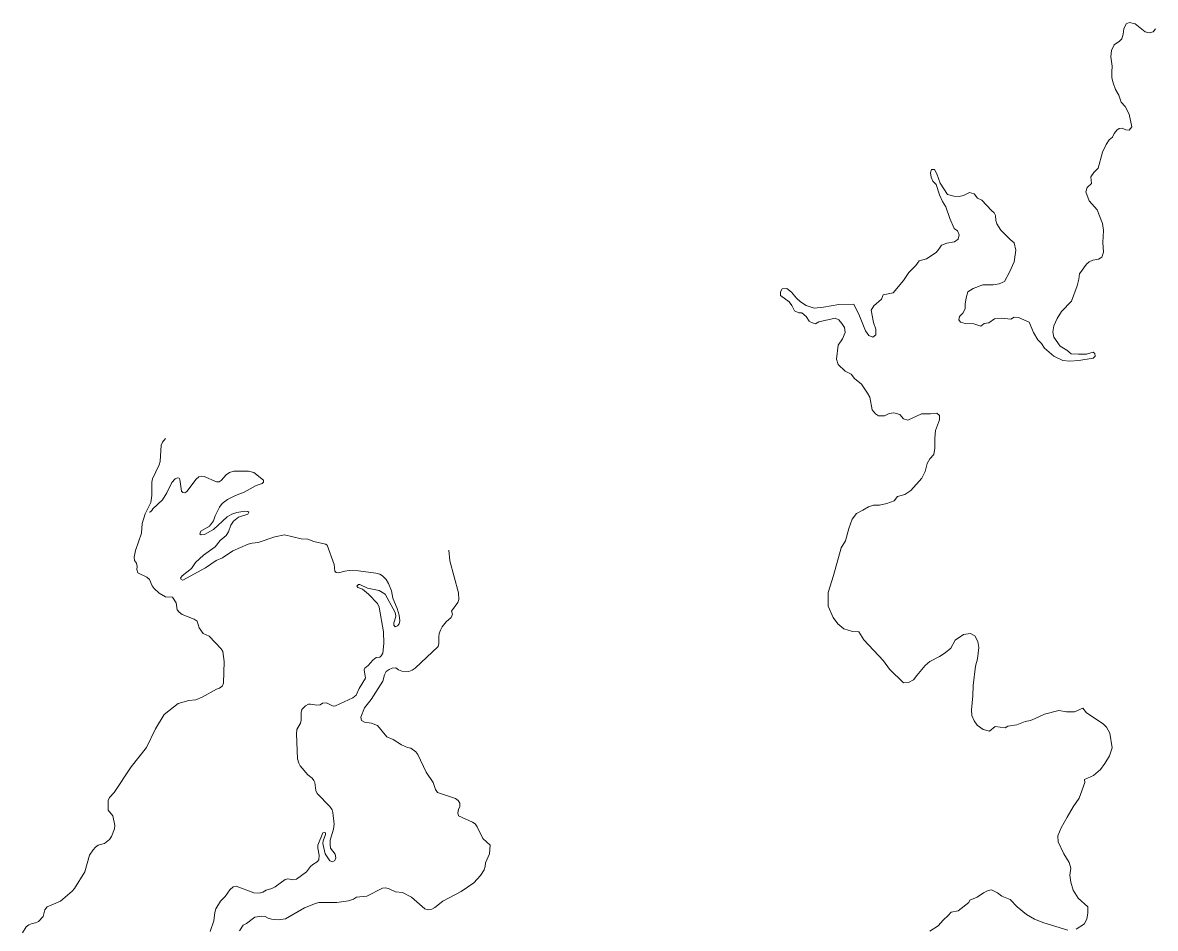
# Model space of a CAD drawing. Header units: metres. Extents: x 410745 to 429404, y 8411666 to 8441426.
# Drawn here: x 425062 to 429075, y 8438215 to 8441426 of the extents above; entities that cross this region are included whole.
import ezdxf

# ---------------------------------------------------------------- set-up
doc = ezdxf.new("R2010")
doc.units = ezdxf.units.M
doc.layers.add('BASE_AGUA', color=7, linetype='Continuous', lineweight=13, true_color=0x419bd7)
doc.layers.add('BASE_VIAS', color=7, linetype='Continuous', lineweight=13, true_color=0xb9b9b9)

msp = doc.modelspace()

# ---------------------------------------------------------------- linework, layer by layer
at = {"layer": 'BASE_AGUA'}
for points in [[(425061.6, 8438199.1), (425074.3, 8438219.8), (425083.5, 8438227.3), (425095.1, 8438232.6), (425107.2, 8438234.3), (425118.2, 8438239.5), (425133.8, 8438257.4), (425140.7, 8438280.4), (425148.2, 8438290.8), (425195.6, 8438311.7), (425236.6, 8438346.9), (425245.8, 8438356.7), (425281.6, 8438415.5), (425298.8, 8438474.2), (425312, 8438493.8), (425319.5, 8438503.1), (425328.8, 8438509.4), (425351.3, 8438515.8), (425369.8, 8438529.7), (425376.2, 8438540.1), (425387.1, 8438567.7), (425388.2, 8438579.2), (425381.2, 8438614.3), (425364.9, 8438633.8), (425364.8, 8438668.3), (425369.4, 8438679.3), (425386.1, 8438696), (425446.1, 8438787.7), (425500.3, 8438856.3), (425532, 8438922.6), (425563.1, 8438973.3), (425612.8, 8439012.6), (425650.4, 8439022.5), (425674.7, 8439025.4), (425697.2, 8439034.1), (425748.7, 8439062.5), (425759.7, 8439066.5), (425768.9, 8439073.5), (425773.5, 8439083.8), (425775.6, 8439161.5), (425771.5, 8439196), (425764.5, 8439206.4), (425722.7, 8439250.6), (425701.2, 8439260.8), (425687.3, 8439280.4), (425680.2, 8439303.9), (425669.8, 8439310.8), (425626.3, 8439327.9), (425616.4, 8439335.4), (425608.9, 8439344.6), (425605.9, 8439368.7), (425592, 8439389.4), (425567.6, 8439390.5), (425545.6, 8439403.1), (425527.6, 8439419.7), (425520, 8439429.5), (425510.7, 8439451.3), (425502, 8439460.5), (425470.1, 8439475.4), (425466.6, 8439486.9), (425467.7, 8439498.4), (425465.4, 8439509.9), (425457.8, 8439519.6), (425456.6, 8439531.2), (425461.2, 8439554.8), (425482.4, 8439615.8), (425484.6, 8439650.3), (425495.6, 8439684.3), (425515.7, 8439725.2), (425519.1, 8439749.4), (425519.5, 8439797.2), (425521.8, 8439808.7), (425544.8, 8439858.2), (425548.3, 8439869.8), (425552.2, 8439928.5), (425556.8, 8439938.8), (425567.7, 8439952.1)], [(425829.9, 8438205.9), (425842.6, 8438226.7), (425855.3, 8438231.9), (425884.2, 8438254.4), (425908.5, 8438258), (425920.7, 8438256.3), (425931.7, 8438250.6), (425943.3, 8438247.7), (425967.1, 8438244.9), (425992.5, 8438248.4), (426060.2, 8438287.7), (426099.5, 8438303.4), (426111.1, 8438306.3), (426175.3, 8438307.1), (426216.4, 8438312.9), (426234.4, 8438318.7), (426244.8, 8438325.7), (426280.7, 8438329.2), (426336.7, 8438357), (426348.3, 8438358.2), (426360.5, 8438354.8), (426382.5, 8438343.9), (426407.4, 8438342.3), (426439.3, 8438325.1), (426486.9, 8438284.4), (426499.1, 8438280.4), (426511.2, 8438283.3), (426521.7, 8438288.5), (426550.5, 8438311.6), (426615.9, 8438345.7), (426660.9, 8438376.4), (426683.4, 8438402.3), (426696.7, 8438422.5), (426700.7, 8438434.6), (426701.3, 8438446.7), (426716.2, 8438479), (426718.5, 8438510), (426692.3, 8438533), (426672.5, 8438574.9), (426665, 8438585.3), (426655.7, 8438591.6), (426606.4, 8438613.3), (426604.1, 8438624.8), (426605.8, 8438636.3), (426610.9, 8438647.2), (426610.3, 8438658.8), (426605.1, 8438668.5), (426595.8, 8438674.8), (426531.5, 8438697.1), (426525.1, 8438706.8), (426516.3, 8438732.1), (426491.9, 8438768.9), (426462.2, 8438831.5), (426454.6, 8438840.7), (426436.6, 8438853.9), (426425.6, 8438856.2), (426403.6, 8438865.3), (426374.6, 8438884.2), (426352.5, 8438893.9), (426319.4, 8438934.1), (426297.4, 8438942.1), (426272.5, 8438946), (426262, 8438951.8), (426260.3, 8438963.3), (426272.9, 8438997.3), (426296.6, 8439026.7), (426337.5, 8439091.8), (426343.8, 8439114.3), (426350.1, 8439125.2), (426360, 8439132.7), (426371, 8439137.4), (426383.7, 8439139.1), (426393.6, 8439131.7), (426405.1, 8439127.1), (426430.6, 8439125.5), (426441.6, 8439130.1), (426452, 8439137), (426534, 8439213.8), (426536.9, 8439225.3), (426536.2, 8439248.3), (426537.9, 8439260.4), (426542.5, 8439272.5), (426548.3, 8439284), (426562.1, 8439301.3), (426580.6, 8439317.5), (426585.2, 8439329), (426581.7, 8439339.9), (426603.1, 8439370.5), (426607.1, 8439381.4), (426605.9, 8439405), (426574.8, 8439518.3), (426571.7, 8439556.1)]]:
    msp.add_lwpolyline(points, dxfattribs=at)
at = {"layer": 'BASE_VIAS'}
for points in [[(428794.8, 8438211.9), (428824.7, 8438231.2), (428832, 8438248.4), (428836.6, 8438268.9), (428835.8, 8438290.7), (428801.8, 8438321.7), (428784.5, 8438350.1), (428775.7, 8438379.1), (428772.3, 8438402.9), (428775.6, 8438428.7), (428770.2, 8438447.8), (428751.5, 8438479.5), (428731.4, 8438521.1), (428730, 8438542.9), (428741.3, 8438570.7), (428762.4, 8438609.1), (428783.6, 8438646.2), (428804.8, 8438676), (428825.3, 8438732.2), (428824.6, 8438742.8), (428855.8, 8438757.4), (428881, 8438778.6), (428896.3, 8438799.1), (428912.8, 8438826.3), (428922.1, 8438854.7), (428913.9, 8438906.9), (428901.9, 8438928.7), (428889.9, 8438939.9), (428831.9, 8438979.4), (428817.9, 8438995.9), (428788.7, 8438982.6), (428760.1, 8438982.5), (428733.4, 8438987.7), (428682.3, 8438974.4), (428649.7, 8438958.4), (428633.1, 8438952.4), (428613.8, 8438947.7), (428584.6, 8438936.4), (428552, 8438931.7), (428542.7, 8438925.7), (428507.5, 8438930.9), (428488.2, 8438914.3), (428464.9, 8438920.2), (428444.3, 8438935.4), (428433.6, 8438950.5), (428424.9, 8438969), (428424.2, 8438989.5), (428428.7, 8439039.7), (428429.2, 8439075.4), (428438.3, 8439144.2), (428445.6, 8439170), (428450.1, 8439211), (428446.1, 8439232.1), (428436, 8439251.9), (428420.7, 8439260.5), (428395.5, 8439257.1), (428365.6, 8439236.5), (428350.4, 8439208.7), (428330.5, 8439192.2), (428309.9, 8439178.2), (428276, 8439161.6), (428260.1, 8439146.3), (428229.6, 8439111.9), (428218.3, 8439096.6), (428200.4, 8439086.7), (428183.1, 8439085.3), (428133.7, 8439133.4), (428112.4, 8439163.1), (428042.3, 8439237.6), (428024.3, 8439266.6), (428001.7, 8439267.9), (427971.7, 8439277.1), (427950.4, 8439294.2), (427933.7, 8439316.6), (427916.3, 8439357.5), (427916.1, 8439405.1), (427935.2, 8439466), (427962.2, 8439564.5), (427976.8, 8439589.1), (427988.7, 8439632), (428000.5, 8439665.1), (428015.8, 8439685.7), (428039, 8439697), (428058.9, 8439708.9), (428076.9, 8439715.6), (428098.2, 8439715.6), (428123.4, 8439721), (428149.3, 8439731), (428161.9, 8439746.2), (428187.9, 8439753.6), (428209.1, 8439766.9), (428248.2, 8439811.3), (428259.5, 8439835.1), (428266.7, 8439863.5), (428276.6, 8439880.1), (428289.9, 8439894.7), (428293.8, 8439917.8), (428293.7, 8439952.8), (428296.3, 8439979.9), (428310.2, 8440017.6), (428310.1, 8440032.9), (428301.5, 8440042.1), (428278.8, 8440038.7), (428246.2, 8440038.6), (428197.8, 8440016.7), (428183.1, 8440021.9), (428169.8, 8440037.1), (428148.5, 8440043), (428132.5, 8440040.9), (428115.9, 8440032.3), (428093.9, 8440032.2), (428083.3, 8440038.8), (428071.9, 8440053.3), (428063.2, 8440098.3), (428055.1, 8440112.8), (428033.8, 8440144.4), (428009.1, 8440164.2), (427997.1, 8440180), (427976.4, 8440190.6), (427951.1, 8440213.6), (427945, 8440232.8), (427951.5, 8440282.4), (427966.8, 8440304.9), (427976, 8440328), (427973.3, 8440345.2), (427964, 8440359.7), (427954, 8440372.3), (427940.6, 8440378.2), (427882.8, 8440365.4), (427870.8, 8440358.8), (427856.9, 8440362.7), (427848.9, 8440368), (427838.2, 8440383.8), (427822.8, 8440397), (427812.2, 8440397.6), (427796.9, 8440404.2), (427786.8, 8440423.3), (427778.2, 8440435.9), (427746.8, 8440458.3), (427746.8, 8440471.5), (427753.4, 8440482.1), (427769.4, 8440484.1), (427786, 8440470.9), (427804.1, 8440449.2), (427817.4, 8440436.6), (427838.1, 8440422.8), (427866.7, 8440414.3), (427899.3, 8440417.7), (427953.8, 8440427.1), (428006.3, 8440427.9), (428027.1, 8440387), (428047.9, 8440333.5), (428060.5, 8440317), (428074.5, 8440310.5), (428085.1, 8440319.7), (428085.1, 8440339.6), (428076.4, 8440363.4), (428068.3, 8440407), (428078.2, 8440421.5), (428105.4, 8440445.4), (428111.3, 8440461.3), (428145.9, 8440468.6), (428182.4, 8440512.4), (428202.3, 8440540.2), (428226.1, 8440564.7), (428238.7, 8440581.3), (428264, 8440589.3), (428299.2, 8440611.2), (428308.5, 8440622.5), (428317.1, 8440637), (428337, 8440643.7), (428363.6, 8440649.1), (428376.9, 8440659), (428380.2, 8440673.6), (428374.1, 8440688.1), (428362.8, 8440696.6), (428346.7, 8440732.3), (428333.3, 8440772.6), (428321.3, 8440792.4), (428309.9, 8440816.1), (428299.2, 8440852.5), (428287.2, 8440863.7), (428281.1, 8440878.2), (428279.1, 8440894), (428281.7, 8440906), (428292.4, 8440906), (428301.1, 8440890.1), (428313.1, 8440857.1), (428338.5, 8440816.9), (428361.1, 8440811), (428379.8, 8440809.7), (428395.7, 8440813.7), (428417, 8440823.7), (428433.6, 8440819.1), (428445.6, 8440804), (428461, 8440796.7), (428494.3, 8440760.5), (428504.3, 8440751.9), (428509, 8440742), (428510.4, 8440724.8), (428513.8, 8440712.3), (428527.8, 8440689.8), (428560.5, 8440656.9), (428574.5, 8440645.7), (428580.5, 8440619.3), (428575.3, 8440578.3), (428558.8, 8440541.2), (428540.3, 8440508.1), (428521.7, 8440500.1), (428500.4, 8440496.7), (428463.8, 8440496), (428429.9, 8440483.3), (428411.3, 8440472), (428405.4, 8440450.2), (428401.5, 8440427.7), (428400.9, 8440411.2), (428393.6, 8440396.6), (428381.6, 8440384), (428379, 8440372.8), (428384.4, 8440364.2), (428401.7, 8440359), (428432.3, 8440358.4), (428456.9, 8440349.9), (428468.2, 8440359.2), (428485.5, 8440361.9), (428505.4, 8440375.8), (428530, 8440378.5), (428563.3, 8440375.3), (428575.2, 8440381.3), (428590.5, 8440380.7), (428627.8, 8440363.6), (428643.9, 8440327.3), (428659.3, 8440301.5), (428671.3, 8440289), (428682, 8440272.5), (428715.3, 8440244.2), (428747.3, 8440228.4), (428772.5, 8440225.8), (428804.5, 8440228.6), (428855, 8440236), (428862.3, 8440243.3), (428860.9, 8440253.2), (428854.9, 8440257.8), (428831.7, 8440251.1), (428803.1, 8440250.4), (428776.5, 8440251.6), (428761.1, 8440264.8), (428738.5, 8440279.3), (428715.1, 8440310.9), (428711.7, 8440330.1), (428715.6, 8440350.6), (428726.9, 8440377.1), (428742.8, 8440401.6), (428777.9, 8440438.7), (428797.7, 8440493), (428804.3, 8440516.8), (428806.9, 8440535.9), (428830.8, 8440569.7), (428840.7, 8440577.7), (428853.4, 8440583.7), (428873.3, 8440587.7), (428885.3, 8440594.3), (428891.2, 8440612.2), (428889.1, 8440646.6), (428891, 8440688.9), (428887.6, 8440714), (428868.8, 8440762.2), (428840.8, 8440794.5), (428829.4, 8440826.8), (428833.4, 8440841.4), (428849.3, 8440855.3), (428846.5, 8440879.1), (428857.8, 8440895), (428873.1, 8440910.3), (428888.2, 8440966.5), (428901.4, 8440993.6), (428912, 8441010.2), (428924, 8441020.1), (428929.3, 8441032.7), (428939.2, 8441044.6), (428947.2, 8441051.3), (428957.8, 8441052), (428970.5, 8441046), (428983.1, 8441045.4), (428991.7, 8441056.7), (428982.3, 8441101.6), (428968.9, 8441128.7), (428954.2, 8441143.8), (428945.5, 8441169.6), (428934.2, 8441189.4), (428925.4, 8441212.5), (428920.7, 8441230.3), (428920.7, 8441251.5), (428922.6, 8441271.3), (428917.9, 8441305), (428920.5, 8441327.5), (428929, 8441348), (428948.3, 8441360.6), (428956.3, 8441368.6), (428961.5, 8441385.8), (428963.5, 8441404.3), (428971.4, 8441422.2), (428984, 8441426.2), (429003.3, 8441422.2), (429039.2, 8441393.6), (429053.5, 8441389.5), (429067.7, 8441393.4), (429075.3, 8441404.2)], [(425725.7, 8438203.3), (425739.5, 8438241.9), (425742, 8438270.7), (425745.8, 8438284.2), (425762.5, 8438311.6), (425778.9, 8438327.5), (425795.4, 8438351.1), (425808.1, 8438361.5), (425818.2, 8438363.9), (425881.1, 8438340.7), (425899.9, 8438339.9), (425912.3, 8438342.8), (425923.9, 8438350.4), (425944.2, 8438355.9), (425956.3, 8438362.2), (425991.8, 8438388), (426000.8, 8438390.9), (426018.8, 8438386.9), (426032.4, 8438389.2), (426067.3, 8438415.8), (426081.2, 8438434), (426090.4, 8438441.5), (426105.7, 8438450.4), (426110.6, 8438458.2), (426111.7, 8438474.6), (426107.3, 8438499.3), (426107.6, 8438509.4), (426124.8, 8438553.2), (426130, 8438555.2), (426134.7, 8438553.5), (426134.7, 8438547.2), (426126.3, 8438525.3), (426125.5, 8438515.2), (426134, 8438479.6), (426150.3, 8438454.6), (426159.9, 8438450.6), (426167.7, 8438454.9), (426171.1, 8438465), (426169, 8438477.4), (426152.8, 8438499.5), (426150.7, 8438512.4), (426151, 8438527.4), (426162.7, 8438566.2), (426165, 8438584.1), (426161.1, 8438626.1), (426158.5, 8438635.3), (426149.7, 8438647.1), (426105, 8438693.5), (426100.4, 8438703.3), (426096.5, 8438732.1), (426093.9, 8438739), (426087.2, 8438747), (426072.7, 8438759), (426044.8, 8438790.6), (426039.9, 8438800.1), (426036, 8438816.5), (426032.3, 8438904.2), (426033.7, 8438920), (426046.1, 8438942.8), (426048.1, 8438953.2), (426048, 8438980.5), (426051.2, 8438990.3), (426063.3, 8439004.1), (426074.3, 8439009.3), (426082.1, 8439009.6), (426103.5, 8439005.7), (426115.7, 8439007.4), (426124.3, 8439012.9), (426137.9, 8439014.4), (426161.7, 8439002.7), (426170.7, 8439003.9), (426231.1, 8439032.5), (426243.3, 8439042), (426254.2, 8439065.4), (426276.4, 8439101.4), (426272.2, 8439131), (426274, 8439137.7), (426285.8, 8439146.9), (426302, 8439166.2), (426313.8, 8439174.9), (426326.8, 8439176.4), (426332.3, 8439180.7), (426338.1, 8439190.8), (426341.7, 8439224.7), (426339.9, 8439265.9), (426324.9, 8439353.6), (426318.7, 8439366.8), (426287.4, 8439399.2), (426265.9, 8439417), (426249.4, 8439423.6), (426246.2, 8439428.2), (426251.1, 8439433.6), (426256.9, 8439433.7), (426283.6, 8439420.5), (426325, 8439412.9), (426346.2, 8439400.3), (426381.7, 8439334.5), (426383.4, 8439323.5), (426382, 8439312.6), (426376.9, 8439298.5), (426376.9, 8439289.6), (426381.8, 8439284.4), (426389.6, 8439287), (426396.3, 8439295.1), (426398.3, 8439305.7), (426395.9, 8439325), (426388.3, 8439348.9), (426373.1, 8439385.7), (426368.1, 8439411), (426357.9, 8439437.7), (426349.5, 8439451.5), (426336.4, 8439465), (426327.1, 8439470.1), (426313.5, 8439474.1), (426251.8, 8439482.6), (426218.2, 8439483.6), (426203.5, 8439481.8), (426180.3, 8439474.9), (426173.1, 8439476), (426167.6, 8439481.4), (426165.8, 8439505), (426141.2, 8439572.9), (426134.9, 8439576.9), (426093.1, 8439586.8), (426072.6, 8439594.8), (426048.8, 8439595.9), (425989.4, 8439609.8), (425955.6, 8439603.4), (425896, 8439583.4), (425874.6, 8439580.7), (425861, 8439576.9), (425806.6, 8439553.5), (425769.9, 8439528), (425746.8, 8439519.3), (425709.8, 8439493.6), (425629.1, 8439449.9), (425622.8, 8439451.6), (425621, 8439456.3), (425627.1, 8439464.3), (425659.7, 8439490.3), (425673.8, 8439512.2), (425702.7, 8439538.2), (425744.3, 8439567.7), (425761.9, 8439590.2), (425783, 8439607.2), (425790.8, 8439620.5), (425799.7, 8439644.9), (425808.9, 8439658.5), (425825.9, 8439672.6), (425859.2, 8439683.1), (425863, 8439690), (425859.8, 8439693.4), (425849.3, 8439694), (425820.7, 8439689.6), (425803.3, 8439683.2), (425786, 8439673.4), (425738.3, 8439628.9), (425706, 8439611.9), (425694.4, 8439610.7), (425689.5, 8439614.1), (425693.5, 8439622.8), (425723.5, 8439641.3), (425738, 8439660), (425744.3, 8439677.6), (425759.3, 8439708.7), (425768.8, 8439721.1), (425787.2, 8439735.8), (425815.3, 8439750), (425846.2, 8439761.9), (425888.7, 8439785), (425909.8, 8439792.3), (425914.5, 8439796.6), (425915, 8439803.5), (425881.1, 8439831.3), (425861.4, 8439836.4), (425810.4, 8439836), (425795.1, 8439831.4), (425782.7, 8439822.4), (425765.6, 8439803.1), (425758.1, 8439798.4), (425748.9, 8439797.8), (425704.8, 8439817), (425694.6, 8439818.4), (425685.4, 8439815.2), (425675.9, 8439807.4), (425643.6, 8439763.6), (425636.3, 8439759), (425629.1, 8439759.8), (425624.7, 8439765.3), (425619.1, 8439806.4), (425616.5, 8439811), (425610.4, 8439812.1), (425602, 8439808.4), (425590.8, 8439795.9), (425572.9, 8439759.4), (425557.7, 8439734.6), (425523, 8439702.8), (425519.8, 8439695.9), (425514.9, 8439692.2), (425509.7, 8439691)], [(428276.7, 8438205.2), (428305.3, 8438223.8), (428323.2, 8438244.3), (428341.1, 8438260.2), (428351.7, 8438272.2), (428376.9, 8438277.5), (428414.1, 8438306), (428418.1, 8438315.3), (428444, 8438326), (428465.9, 8438340.6), (428482.5, 8438349.2), (428495.1, 8438351.9), (428516.4, 8438340.7), (428531.8, 8438329.5), (428561.1, 8438317.7), (428585.1, 8438290.7), (428618.4, 8438264.3), (428647.1, 8438247.9), (428680.4, 8438234.8), (428765.6, 8438207.9)]]:
    msp.add_lwpolyline(points, dxfattribs=at)

doc.saveas('drawing.dxf')
